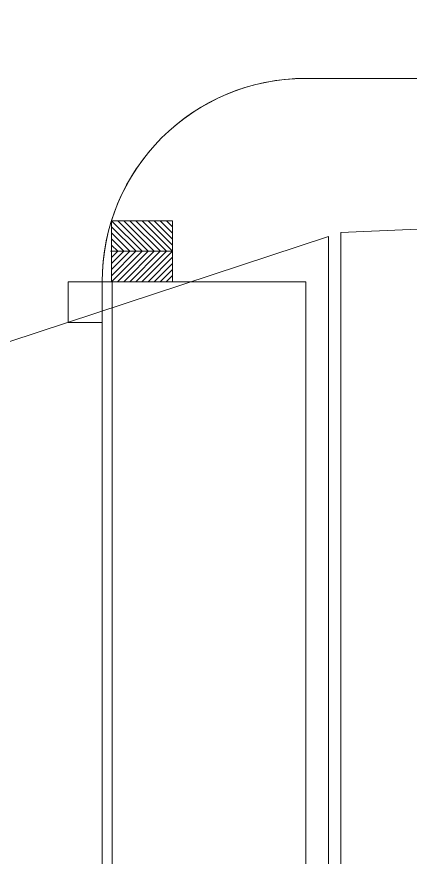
# Model space of a CAD drawing. Header units: inches. Extents: x -35 to 98, y -34 to 46.
# Drawn here: x 70.64 to 76.45, y 2.56 to 14.96 of the extents above; entities that cross this region are included whole.
import ezdxf

# ---------------------------------------------------------------- set-up
doc = ezdxf.new("R2010")
doc.units = ezdxf.units.IN
doc.header["$MEASUREMENT"] = 0
doc.layers.add('back_bone', color=30, linetype='Continuous', lineweight=9)
doc.layers.add('Estructura', color=8, linetype='Continuous', lineweight=9)

msp = doc.modelspace()

# ---------------------------------------------------------------- hatches: boundary and pattern name
at = {"layer": 'Estructura'}
h = msp.add_hatch(dxfattribs=at)
h.set_pattern_fill('LINE', color=256, scale=0.02, angle=245.6417, style=0)
h.set_pattern_definition([(135, (72.9396, 11.948647), (0.0449013, 0.0449013), [])])
h.paths.add_polyline_path([(72.04, 11.499), (72.04, 11.949), (72.94, 11.949), (72.94, 11.499)])
h = msp.add_hatch(dxfattribs=at)
h.set_pattern_fill('LINE', color=256, scale=0.02, angle=155.6417, style=0)
h.set_pattern_definition([(225, (72.9396, 11.948647), (-0.0449013, 0.0449013), [])])
h.paths.add_polyline_path([(72.04, 11.049), (72.04, 11.499), (72.94, 11.499), (72.94, 11.049)])

# ---------------------------------------------------------------- linework, layer by layer
at = {"layer": 'back_bone'}
for points in [[(40.543, 33.446), (64.195, 33.455), (64.478, 33.347), (68.99, 33.347), (68.99, 28.113), (77.026, 25.019), (85.567, 23.047), (89.069, 12.368), (75.426, 11.778), (75.426, 0.663), (78.838, 0.663), (78.838, -4.563)], [(75.244, 11.718), (62.37, 7.482), (53.079, 7.482), (53.079, 5.733)], [(78.63, -4.495), (78.63, 0.477), (75.244, 0.477), (75.244, 11.718), (75.244, 11.718)]]:
    msp.add_lwpolyline(points, dxfattribs=at)
at = {"layer": 'Estructura'}
for p, q in [((92.545, 14.049), (74.901, 14.049)), ((72.94, 11.949), (72.04, 11.949)), ((72.04, 11.049), (72.04, 11.949)), ((72.94, 11.049), (72.94, 11.949)), ((72.94, 11.499), (72.023, 11.499)), ((71.901, 11.049), (71.901, -1.91)), ((71.901, 11.049), (74.906, 11.049)), ((72.94, 11.049), (72.04, 11.049)), ((72.051, 11.049), (72.051, -1.91)), ((74.906, -2.73), (74.906, 11.049))]:
    msp.add_line(p, q, dxfattribs=at)
at = {"layer": 'Estructura', "color": 251, "true_color": 0x636466}
msp.add_lwpolyline([(97.492, 9.774), (97.492, 9.774, 0.372171), (92.545, 14.048), (74.901, 14.049, 0.414214), (71.901, 11.049), (71.901, -1.91, 0.174036), (72.815, -4.454), (79.169, -12.165, 0.418798), (87.682, -12.978), (91.286, -9.955, 0.158346), (98.163, 1.048), (98.163, 1.048, 0.097848), (98.317, 4.146)], format="xyb", close=True, dxfattribs=at)
at = {"layer": 'Estructura'}
msp.add_lwpolyline([(71.401, 10.449), (71.901, 10.449), (71.901, 11.049), (71.401, 11.049)], close=True, dxfattribs=at)
msp.add_lwpolyline([(72.051, 11.049), (72.051, -1.91, 0.174036), (72.93, -4.358), (74.906, -2.73), (74.906, 11.049)], format="xyb", close=True, dxfattribs=at)
msp.add_lwpolyline([(72.051, 11.049), (72.051, -1.91, 0.174036), (72.93, -4.358), (74.906, -2.73), (74.906, 11.049)], format="xyb", close=True, dxfattribs=at)
msp.add_arc((74.901, 11.049), 3, 90, 180, dxfattribs=at)

doc.saveas('drawing.dxf')
